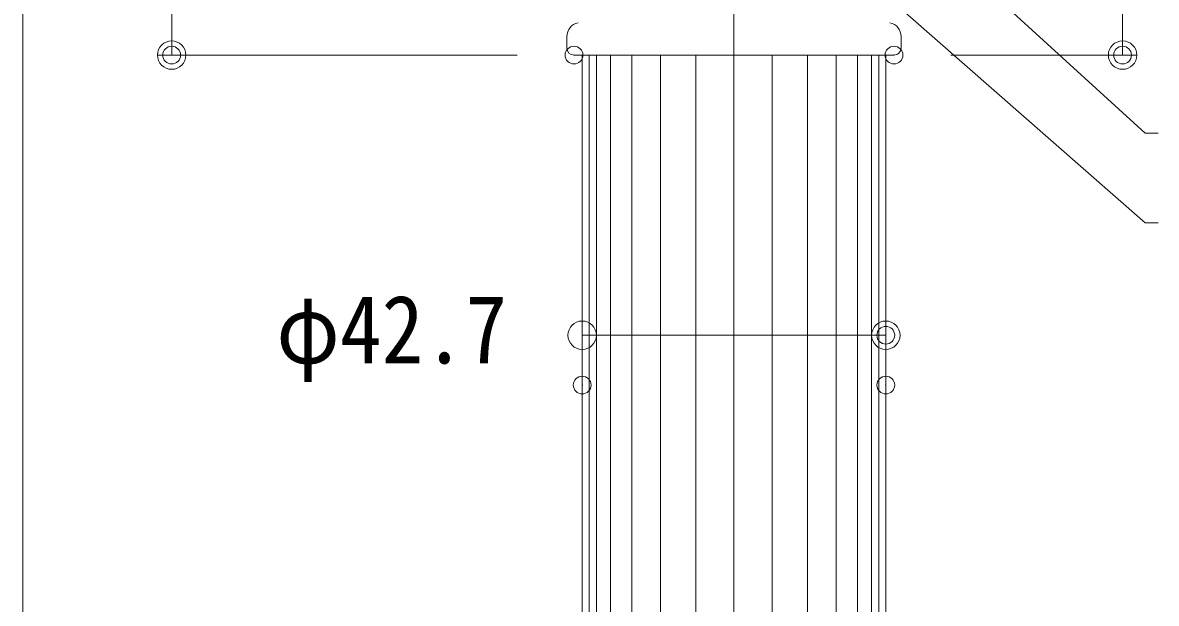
# Model space of a CAD drawing. Units: millimetres, scale not verified. Extents: x -1000 to 1000, y -693 to 692.
# Drawn here: x 72.2 to 231.7, y -27.2 to 54.5 of the extents above; entities that cross this region are included whole.
import ezdxf
from ezdxf.enums import TextEntityAlignment as Align

# ---------------------------------------------------------------- set-up
doc = ezdxf.new("R2010")
doc.units = ezdxf.units.MM
doc.header["$LTSCALE"] = 5
doc.header["$PDMODE"] = 32
doc.header["$PDSIZE"] = 2.5
for name, color, linetype, lineweight in [('0-2_1', 3, 'Continuous', 9), ('0-3_center', 5, 'Continuous', 9), ('0-5_0', 1, 'Continuous', 9), ('0-6_DEFPOINTS', 7, 'Continuous', 9), ('0-7_2', 4, 'Continuous', 9), ('1-1_sunpou', 1, 'Continuous', 9)]:
    doc.layers.add(name, color=color, linetype=linetype, lineweight=lineweight)
doc.styles.add('ＭＳ ゴシック', font='')
doc.styles.get('ＭＳ ゴシック').set_extended_font_data('MS Gothic')

# ---------------------------------------------------------------- blocks, each defined once
blk = doc.blocks.new('_ORIGIN')
at = {"layer": '0-5_0'}
blk.add_line((0, 0), (-5, 0), dxfattribs=at)
blk.add_circle((0, 0), 2.5, dxfattribs=at)
blk = doc.blocks.new('MLeader18')
at = {"layer": '1-1_sunpou'}
blk.add_lwpolyline([(179.676, 70.581), (230.142, 26.339), (231.942, 26.339)], dxfattribs=at)
at = {"layer": '1-1_sunpou', "color": 11}
blk.add_solid([(179.127, 69.954), (180.225, 71.207), (175.916, 73.877)], dxfattribs=at)
at = {"layer": '1-1_sunpou', "color": 2, "style": 'ＭＳ ゴシック', "width": 0.65}
blk.add_text('ブラケット', height=9.604, dxfattribs=at).set_placement((231.948, 20.488), align=Align.BOTTOM_LEFT)
blk = doc.blocks.new('MLeader32')
at = {"layer": '1-1_sunpou'}
blk.add_lwpolyline([(177.673, 86.841), (230.142, 38.93), (231.942, 38.93)], dxfattribs=at)

msp = doc.modelspace()

# ---------------------------------------------------------------- linework, layer by layer
at = {"layer": '0-2_1'}
for p, q in [((148.791, 50.927), (148.791, 52.539)), ((195.791, 50.927), (195.791, 52.539)), ((149.791, 49.927), (194.791, 49.927)), ((150.941, 49.927), (150.941, -228.767)), ((193.641, 49.927), (193.641, -228.767))]:
    msp.add_line(p, q, dxfattribs=at)
for centre, radius, start, end in [((150.791, 52.539), 2, 102.67308, 180), ((193.791, 52.539), 2, 360, 77.32692), ((149.791, 50.927), 1, 180, 270), ((194.791, 50.927), 1, 270, 0)]:
    msp.add_arc(centre, radius, start, end, dxfattribs=at)
at = {"layer": '0-3_center'}
msp.add_line((172.291, 138.114), (172.291, -578.837), dxfattribs=at)
at = {"layer": '0-5_0'}
for p, q in [((72.249, 115.927), (72.249, -535.073)), ((93.204, 115.927), (93.204, 53.927)), ((226.944, 81.927), (226.944, 53.927)), ((141.791, 49.927), (91.204, 49.927)), ((202.791, 49.927), (228.944, 49.927)), ((150.941, 11.508), (150.941, 12.517)), ((193.641, 11.508), (193.641, 12.517)), ((154.941, 10.517), (189.641, 10.517))]:
    msp.add_line(p, q, dxfattribs=at)
at = {"layer": '0-6_DEFPOINTS'}
for p in [(93.204, 49.927), (149.791, 49.927), (194.791, 49.927), (226.944, 49.927), (193.641, 10.517), (150.941, 3.508), (193.641, 3.508)]:
    msp.add_point(p, dxfattribs=at)
at = {"layer": '0-7_2'}
for p, q in [((151.941, 49.927), (151.941, -228.767)), ((152.941, 49.927), (152.941, -228.767)), ((154.941, 49.927), (154.941, -228.767)), ((157.941, 49.927), (157.941, -228.767)), ((161.941, 49.927), (161.941, -228.767)), ((166.941, 49.927), (166.941, -228.767)), ((177.641, 49.927), (177.641, -228.767)), ((182.641, 49.927), (182.641, -228.767)), ((186.641, 49.927), (186.641, -228.767)), ((189.641, 49.927), (189.641, -228.767)), ((191.641, 49.927), (191.641, -228.767)), ((192.641, 49.927), (192.641, -228.767))]:
    msp.add_line(p, q, dxfattribs=at)

# ---------------------------------------------------------------- block references
at = {"layer": '0-5_0', "xscale": 0.8, "yscale": 0.8}
for p, rotation in [((93.204, 49.927), 270), ((226.944, 49.927), 270), ((150.941, 10.517), 180)]:
    msp.add_blockref('_ORIGIN', p, dxfattribs=dict(at, rotation=rotation))
msp.add_blockref('_ORIGIN', (193.641, 10.517), dxfattribs=at)
at = {"layer": '1-1_sunpou'}
for name in ['MLeader32', 'MLeader18']:
    msp.add_blockref(name, (0, 0), dxfattribs=at)

# ---------------------------------------------------------------- texts
at = {"layer": '0-5_0', "color": 2, "style": 'ＭＳ ゴシック', "width": 0.9}
msp.add_text('φ42.7', height=9.604, dxfattribs=at).set_placement((107.922, 3.667), align=Align.BOTTOM_LEFT)

doc.saveas('drawing.dxf')
